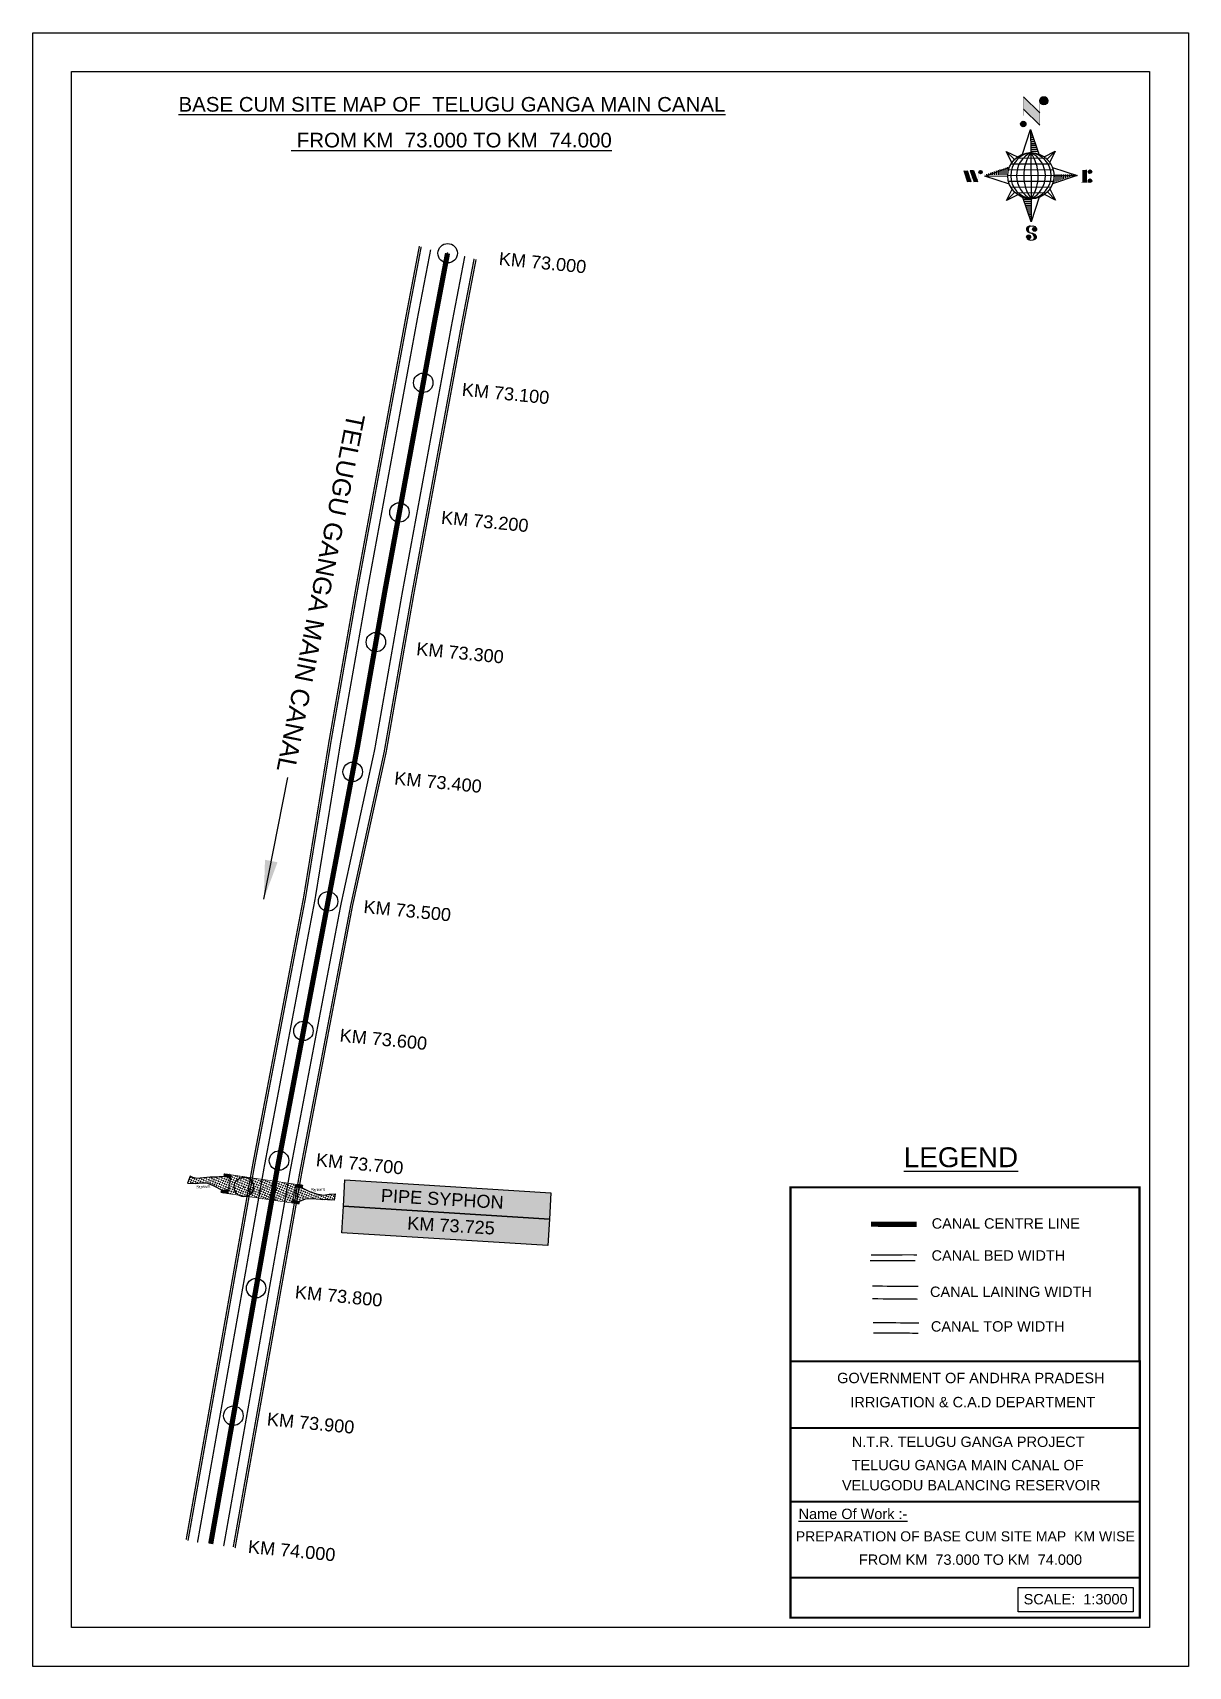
# Model space of a CAD drawing. Header units: inches. Extents: x 262367 to 263258, y 1671965 to 1673225.
import ezdxf

# ---------------------------------------------------------------- set-up
doc = ezdxf.new("R2010")
doc.units = ezdxf.units.IN
doc.header["$MEASUREMENT"] = 0
doc.header["$PDMODE"] = 32
doc.header["$PDSIZE"] = 15
doc.linetypes.add('ACAD_ISO02W100', pattern=[15, 12, -3])
for name, color, linetype in [('AQUADUCT', 1, 'Continuous'), ('bed with', 5, 'Continuous'), ('bord', 1, 'Continuous'), ('cahnige', 7, 'Continuous'), ('canal', 1, 'Continuous'), ('CARTTRACK', 30, 'ACAD_ISO02W100'), ('chainage', 7, 'Continuous'), ('FRAME 025', 7, 'Continuous'), ('lining', 4, 'Continuous'), ('STREAM', 4, 'Continuous'), ('Stu coo', 3, 'Continuous'), ('TEXT', 7, 'Continuous'), ('top of bund', 1, 'Continuous'), ('UT', 173, 'ACAD_ISO02W100'), ('V', 6, 'Continuous'), ('ZSTU', 7, 'Continuous')]:
    doc.layers.add(name, color=color, linetype=linetype)
doc.styles.add('5mm', font='times.ttf', dxfattribs={"height": 3})
doc.styles.get("Standard").update_dxf_attribs({"font": 'arial.ttf'})
doc.dimstyles.get("Standard").update_dxf_attribs({"dimtxt": 0.18, "dimasz": 0.18, "dimexe": 0.18, "dimexo": 0.0625, "dimgap": 0.09, "dimtad": 0, "dimtih": 1, "dimtoh": 1, "dimdec": 4, "dimzin": 0, "dimdsep": 46, "dimtxsty": 'Standard', "dimcen": 0.09, "dimadec": 0, "dimazin": 0, "dimtfac": 1, "dimtdec": 4, "dimtofl": 0, "dimtmove": 0, "dimatfit": 3, "dimfxl": 1, "dimtolj": 1, "dimtzin": 0, "dimarcsym": 0})
pattern_1 = [(228.0128, (-362214.33102, -1526288.49251), (-7.999998232158, -9.0000013416072), [0.134536, -13.319088]), (184.9697, (-362214.42102, -1526288.592507), (12.0000010515176, 0.999991307007), [0.230868, -22.855925]), (132.5104, (-362214.65102, -1526288.61251), (9.9999907183468, -11.0000086738712), [0.162788, -16.116032]), (267.2737, (-362215.04102, -1526288.862507), (0.9999960177272, 20.0000002949735), [0.210238, -20.813558]), (292.8337, (-362215.05102, -1526289.072507), (-5.0000099054371, 11.9999964117778), [0.206155, -20.409373]), (357.2737, (-362214.97102, -1526289.262507), (-20.0000002949735, 0.9999960177272), [0.210238, -20.813558]), (37.6942, (-362214.761022, -1526289.272507), (-13.000007345618, -9.9999904051605), [0.278029, -27.524849]), (72.2553, (-362214.541022, -1526289.102507), (7.0000107627054, 21.9999962312392), [0.262488, -25.986321]), (121.4296, (-362214.46102, -1526288.852507), (-8.0000082341764, 12.9999950364926), [0.21095, -20.884073]), (175.2364, (-362214.57102, -1526288.67251), (11.0000009463196, -0.9999915326613), [0.240832, -11.800763]), (222.3974, (-362214.811022, -1526288.652507), (-12.0000073510732, -10.9999920820141), [0.311448, -30.833375]), (138.8141, (-362214.05102, -1526288.87251), (-7.0000029468057, 5.999997313343), [0.106301, -10.523844]), (171.4692, (-362214.13102, -1526288.802507), (12.9999982848151, -2.0000079100398), [0.202237, -20.021511]), (225, (-362214.331, -1526288.7725), (-1e-16, -1.00000030945), [0.141421, -1.272792]), (203.1986, (-362214.40102, -1526288.65251), (4.999999730667, 2.000001325265), [0.076158, -7.539615]), (291.8014, (-362214.47102, -1526288.6825), (-0.9999999105, 3.00000027301), [0.107703, -5.277462]), (30.9638, (-362214.43102, -1526288.7825), (2.999998022288, 2.00000248354), [0.174929, -5.656023]), (161.5651, (-362214.28102, -1526288.6925), (2.00000043459, -0.99999840322), [0.126491, -3.035787]), (16.3895, (-362215.05102, -1526288.682507), (10.000002198412, 2.999992709818), [0.1772, -17.542845]), (70.3462, (-362214.88102, -1526288.63251), (-3.9999952473717, -11.0000021356062), [0.148661, -14.717408]), (293.1986, (-362214.28102, -1526288.49251), (-2.000001325265, 4.999999730667), [0.152315, -7.463458]), (343.6105, (-362214.22102, -1526288.632507), (-10.000002198412, 2.999992709818), [0.1772, -17.542845]), (339.444, (-362215.05102, -1526289.30251), (-5.000001844542, 1.999995996422), [0.17088, -8.373124]), (294.7751, (-362214.89102, -1526289.36251), (-4.9999921892452, 11.000003421839), [0.143178, -14.174643]), (66.8014, (-362214.27102, -1526289.49251), (2.000001325265, 4.999999730667), [0.152315, -7.463458]), (17.354, (-362214.21102, -1526289.35251), (-13.0000020190968, -3.9999945022591), [0.167631, -16.595424]), (69.444, (-362214.76102, -1526289.49251), (-1.999995996422, -5.000001844542), [0.08544, -8.458564]), (101.3099, (-362214.33102, -1526289.4925), (-0.999997632162, 4.00000075223), [0.05099, -5.048029]), (165.9638, (-362214.34102, -1526289.4425), (3.00000054599, -0.99999805736), [0.206155, -3.91695]), (186.009, (-362214.54102, -1526289.392507), (9.999999750906, 0.9999993174818), [0.19105, -18.913923]), (303.6901, (-362214.43102, -1526288.8725), (-1.000001334507, 1.99999955777), [0.144222, -3.461329]), (353.1572, (-362214.351022, -1526288.992507), (16.9999993654786, -2.0000079979248), [0.251794, -24.927563]), (60.9454, (-362214.10102, -1526289.02251), (-4.000000027199, -7.0000003845697), [0.102956, -10.192674]), (90, (-362214.051, -1526288.9325), (-1, 1), [0.06, -0.94]), (120.2564, (-362214.56102, -1526289.36251), (3.9999948868027, -7.0000024558547), [0.138924, -13.75352]), (48.0128, (-362214.63102, -1526289.24251), (7.999998232158, 9.0000013416072), [0.269072, -13.184552]), (0, (-362214.451, -1526289.0425), (1, 1), [0.26, -0.74]), (325.3048, (-362214.19102, -1526289.04251), (-9.9999942589875, 7.0000086095945), [0.158114, -15.653274]), (254.0546, (-362214.06102, -1526289.13251), (-0.999999889296, -4.000000126652), [0.145602, -7.134508]), (207.646, (-362214.10102, -1526289.272507), (-18.9999958071796, -10.0000077131692), [0.237065, -23.469474]), (175.4261, (-362214.311022, -1526289.382507), (-13.0000005583121, 0.9999948011611), [0.250799, -24.829074])]
pattern_2 = [(0, (-362215.051, -1526289.4925), (1.25, 1.25), [1.25, -1.25])]
pattern_3 = [(228.0128, (-362243.17535, -1526336.432974), (-7.999998232158, -9.0000013416072), [0.134536, -13.319088]), (184.9697, (-362243.26535, -1526336.532974), (12.0000010515176, 0.999991307007), [0.230868, -22.855925]), (132.5104, (-362243.49535, -1526336.552974), (9.9999907183468, -11.0000086738712), [0.162788, -16.116032]), (267.2737, (-362243.88535, -1526336.802974), (0.9999960177272, 20.0000002949735), [0.210238, -20.813558]), (292.8337, (-362243.89535, -1526337.012974), (-5.0000099054371, 11.9999964117778), [0.206155, -20.409373]), (357.2737, (-362243.81535, -1526337.202974), (-20.0000002949735, 0.9999960177272), [0.210238, -20.813558]), (37.6942, (-362243.60535, -1526337.212974), (-13.000007345618, -9.9999904051605), [0.278029, -27.524849]), (72.2553, (-362243.38535, -1526337.042974), (7.0000107627054, 21.9999962312392), [0.262488, -25.986321]), (121.4296, (-362243.30535, -1526336.792974), (-8.0000082341764, 12.9999950364926), [0.21095, -20.884073]), (175.2364, (-362243.41535, -1526336.612974), (11.0000009463196, -0.9999915326613), [0.240832, -11.800763]), (222.3974, (-362243.65535, -1526336.592974), (-12.0000073510732, -10.9999920820141), [0.311448, -30.833375]), (138.8141, (-362242.89535, -1526336.81297), (-7.0000029468057, 5.999997313343), [0.106301, -10.523844]), (171.4692, (-362242.97535, -1526336.742974), (12.9999982848151, -2.0000079100398), [0.202237, -20.021511]), (225, (-362243.17535, -1526336.713), (-1e-16, -1.00000030945), [0.141421, -1.272792]), (203.1986, (-362243.24535, -1526336.59297), (4.999999730667, 2.000001325265), [0.076158, -7.539615]), (291.8014, (-362243.31535, -1526336.62297), (-0.9999999105, 3.00000027301), [0.107703, -5.277462]), (30.9638, (-362243.27535, -1526336.72297), (2.999998022288, 2.00000248354), [0.174929, -5.656023]), (161.5651, (-362243.12535, -1526336.63297), (2.00000043459, -0.99999840322), [0.126491, -3.035787]), (16.3895, (-362243.89535, -1526336.622974), (10.000002198412, 2.999992709818), [0.1772, -17.542845]), (70.3462, (-362243.72535, -1526336.572974), (-3.9999952473717, -11.0000021356062), [0.148661, -14.717408]), (293.1986, (-362243.12535, -1526336.43297), (-2.000001325265, 4.999999730667), [0.152315, -7.463458]), (343.6105, (-362243.06535, -1526336.572974), (-10.000002198412, 2.999992709818), [0.1772, -17.542845]), (339.444, (-362243.89535, -1526337.24297), (-5.000001844542, 1.999995996422), [0.17088, -8.373124]), (294.7751, (-362243.73535, -1526337.302974), (-4.9999921892452, 11.000003421839), [0.143178, -14.174643]), (66.8014, (-362243.11535, -1526337.43297), (2.000001325265, 4.999999730667), [0.152315, -7.463458]), (17.354, (-362243.05535, -1526337.292974), (-13.0000020190968, -3.9999945022591), [0.167631, -16.595424]), (69.444, (-362243.60535, -1526337.43297), (-1.999995996422, -5.000001844542), [0.08544, -8.458564]), (101.3099, (-362243.17535, -1526337.43297), (-0.999997632162, 4.00000075223), [0.05099, -5.048029]), (165.9638, (-362243.18535, -1526337.38297), (3.00000054599, -0.99999805736), [0.206155, -3.91695]), (186.009, (-362243.38535, -1526337.332974), (9.999999750906, 0.9999993174818), [0.19105, -18.913923]), (303.6901, (-362243.27535, -1526336.81297), (-1.000001334507, 1.99999955777), [0.144222, -3.461329]), (353.1572, (-362243.19535, -1526336.932974), (16.9999993654786, -2.0000079979248), [0.251794, -24.927563]), (60.9454, (-362242.94535, -1526336.96297), (-4.000000027199, -7.0000003845697), [0.102956, -10.192674]), (90, (-362242.8953, -1526336.873), (-1, 1), [0.06, -0.94]), (120.2564, (-362243.40535, -1526337.302974), (3.9999948868027, -7.0000024558547), [0.138924, -13.75352]), (48.0128, (-362243.47535, -1526337.182974), (7.999998232158, 9.0000013416072), [0.269072, -13.184552]), (0, (-362243.2953, -1526336.983), (1, 1), [0.26, -0.74]), (325.3048, (-362243.03535, -1526336.982974), (-9.9999942589875, 7.0000086095945), [0.158114, -15.653274]), (254.0546, (-362242.90535, -1526337.07297), (-0.999999889296, -4.000000126652), [0.145602, -7.134508]), (207.646, (-362242.94535, -1526337.212974), (-18.9999958071796, -10.0000077131692), [0.237065, -23.469474]), (175.4261, (-362243.15535, -1526337.322974), (-13.0000005583121, 0.9999948011611), [0.250799, -24.829074])]
pattern_4 = [(267.297113149, (-8720374.938, 50637915.138), (10.5367255337, -0.497431438), [])]
pattern_5 = [(357.297113149, (-8720374.938, 50637915.138), (0.497431438, 10.5367255337), [])]

# ---------------------------------------------------------------- blocks, each defined once
blk = doc.blocks.new('A$C377B10CC')
at = {"layer": 'STREAM'}
h = blk.add_hatch(dxfattribs=at)
h.set_pattern_fill('DASH', color=256, scale=10, style=0)
h.set_pattern_definition(pattern_2)
h.paths.add_polyline_path([(-21.1, 10.4), (-19.3, 15), (-16.2, 21.2), (-13.8, 26.1), (-11.8, 30.8), (-15.9, 33.3), (-17.5, 29), (-18.4, 24.9), (-21.4, 20), (-25.2, 15.7), (-29.9, 11.7), (-32.6, 7.4), (-28.1, 4.5), (-23.6, 1.5), (-21.1, 5.7)])
h = blk.add_hatch(dxfattribs=at)
h.set_pattern_fill('DASH', color=256, scale=10, style=0)
h.set_pattern_definition(pattern_2)
h.paths.add_polyline_path([(-60.2, -34.7), (-54, -38.6), (-47.9, -42.7), (-22.3, -0.1), (-28.4, 4), (-34.5, 8)])
h = blk.add_hatch(dxfattribs=at)
h.set_pattern_fill('DASH', color=256, scale=10, style=0)
h.set_pattern_definition(pattern_2)
h.paths.add_polyline_path([(-57.7, -50.5), (-52.5, -46.4), (-49.9, -42.1), (-54.3, -39.1), (-58.8, -36.3), (-61.4, -40.5), (-63.6, -47.5), (-64.8, -50.6), (-68, -60.3), (-69.9, -62.9), (-71.7, -64.6), (-67.4, -68.4), (-64.9, -63), (-63.3, -57.9), (-61.9, -54.8), (-59.5, -52.2)])
at = {"layer": 'UT', "ltscale": 0.2}
h = blk.add_hatch(dxfattribs=at)
h.set_pattern_fill('GRAVEL', color=256, style=0)
h.set_pattern_definition(pattern_1)
h.paths.add_polyline_path([(-34.2, 8.5), (-32.6, 7.4), (-29.9, 11.7), (-31.7, 12.8)])
h = blk.add_hatch(dxfattribs=at)
h.set_pattern_fill('GRAVEL', color=256, style=0)
h.set_pattern_definition(pattern_1)
h.paths.add_polyline_path([(-23.6, 1.5), (-22, 0.4), (-19.4, 4.7), (-21.1, 5.7)])
h = blk.add_hatch(dxfattribs=at)
h.set_pattern_fill('GRAVEL', color=256, style=0)
h.set_pattern_definition(pattern_3)
h.paths.add_polyline_path([(-58.8, -36.3), (-60.5, -35.2), (-63.1, -39.5), (-61.4, -40.5)])
h = blk.add_hatch(dxfattribs=at)
h.set_pattern_fill('GRAVEL', color=256, style=0)
h.set_pattern_definition(pattern_3)
h.paths.add_polyline_path([(-48.2, -43.2), (-49.9, -42.2), (-52.5, -46.4), (-50.8, -47.5)])
at = {"layer": 'STREAM'}
for points in [[(-29.9, 11.7), (-25.2, 15.7), (-21.4, 20), (-18.4, 24.9), (-17.5, 29), (-15.9, 33.3), (-11.8, 30.8), (-13.8, 26.1), (-16.2, 21.2), (-19.3, 15), (-21.1, 10.4), (-21.1, 5.7)], [(-61.4, -40.5), (-63.6, -47.5), (-64.8, -50.6), (-68, -60.3), (-69.9, -62.9), (-71.7, -64.6), (-67.4, -68.4), (-64.9, -63), (-63.3, -57.9), (-61.9, -54.8), (-59.5, -52.2), (-57.7, -50.5), (-52.5, -46.4)]]:
    blk.add_lwpolyline(points, dxfattribs=at)
at = {"layer": 'UT', "ltscale": 0.2, "const_width": 0.5}
for points in [[(-34.2, 8.5), (-31.7, 12.8)], [(-31.7, 12.8), (-29.9, 11.7)], [(-60.5, -35.2), (-34.5, 8)], [(-48.2, -43.3), (-22.3, -0.1)], [(-34.6, 8), (-28.4, 4), (-22.3, -0.1)], [(-34.2, 8.5), (-28.1, 4.5), (-22, 0.4)], [(-32.6, 7.4), (-29.9, 11.7)], [(-23.6, 1.5), (-21.1, 5.7)], [(-22.3, -0.1), (-22, 0.4)], [(-22, 0.4), (-19.4, 4.7)], [(-21.1, 5.7), (-19.4, 4.7)], [(-63.1, -39.5), (-60.5, -35.2)], [(-61.4, -40.5), (-58.8, -36.3)], [(-60.5, -35.2), (-54.3, -39.1), (-48.2, -43.3)], [(-60.2, -34.7), (-54, -38.6), (-47.9, -42.8)], [(-63.1, -39.5), (-61.4, -40.5)], [(-52.5, -46.4), (-49.9, -42.1)], [(-52.5, -46.4), (-50.8, -47.5)], [(-50.8, -47.5), (-48.2, -43.2)]]:
    blk.add_lwpolyline(points, dxfattribs=at)
at = {"layer": 'cahnige', "style": '5mm'}
for p in [(-24.7, 17), (-60.9, -63.7)]:
    blk.add_text('Stream', height=2.5, rotation=71.1743, dxfattribs=at).set_placement(p)
blk = doc.blocks.new('*X7')
at = {"color": 0, "linetype": 'Continuous'}
for p, q in [((6321.6, 240.5), (6322.3, 241.2)), ((6321.6, 240.3), (6322.3, 241)), ((6321.6, 240.1), (6322.3, 240.8)), ((6321.6, 239.9), (6322.4, 240.7)), ((6321.6, 239.8), (6322.4, 240.6)), ((6321.6, 239.6), (6322.5, 240.5)), ((6321.6, 239.4), (6322.5, 240.3)), ((6321.6, 239.2), (6322.6, 240.2)), ((6321.7, 239.1), (6322.6, 240.1)), ((6321.8, 240.8), (6322.4, 241.4)), ((6321.8, 239), (6322.7, 240)), ((6321.8, 239), (6322.8, 239.9)), ((6321.9, 238.9), (6322.9, 239.8)), ((6322, 238.8), (6323, 239.7)), ((6322.1, 241.3), (6322.4, 241.6)), ((6322.1, 238.7), (6323.1, 239.6)), ((6322.2, 238.6), (6323.1, 239.6)), ((6322.3, 238.5), (6323.2, 239.5)), ((6322.4, 238.5), (6323.3, 239.4)), ((6322.5, 238.4), (6323.4, 239.3)), ((6322.7, 238.4), (6323.6, 239.3)), ((6322.8, 238.3), (6323.7, 239.2)), ((6322.9, 238.3), (6323.8, 239.1)), ((6323.1, 238.2), (6323.9, 239.1)), ((6323.2, 238.2), (6324, 239)), ((6323.3, 238.2), (6324.2, 239)), ((6323.5, 238.1), (6324.3, 238.9)), ((6323.7, 238.1), (6324.4, 238.9)), ((6323.8, 238.1), (6324.6, 238.8)), ((6324.1, 238.2), (6324.7, 238.8)), ((6324.3, 238.3), (6324.9, 238.8)), ((6324.6, 238.3), (6325.1, 238.8)), ((6324.8, 238.4), (6325.2, 238.8)), ((6325.1, 238.5), (6325.4, 238.8)), ((6325.4, 238.6), (6325.6, 238.8))]:
    blk.add_line(p, q, dxfattribs=at)
blk = doc.blocks.new('*X6')
at = {"color": 0, "linetype": 'Continuous'}
for p, q in [((6324.4, 240.3), (6324.5, 240.4)), ((6324.6, 240.3), (6324.8, 240.5)), ((6324.7, 240.2), (6325, 240.5)), ((6324.8, 240.2), (6325.2, 240.6)), ((6325, 240.1), (6325.5, 240.6)), ((6325.1, 240.1), (6325.6, 240.6)), ((6325.2, 240), (6325.8, 240.6)), ((6325.3, 240), (6326, 240.6)), ((6325.4, 239.9), (6326.1, 240.6)), ((6325.5, 239.8), (6326.2, 240.5)), ((6325.6, 239.8), (6326.3, 240.5)), ((6325.7, 239.7), (6326.5, 240.4)), ((6325.9, 239.6), (6326.6, 240.3)), ((6326, 239.5), (6326.7, 240.3)), ((6326, 239.4), (6326.8, 240.2)), ((6326.1, 239.3), (6327, 240.2)), ((6326.2, 239.3), (6327.1, 240.1)), ((6326.3, 239.2), (6327.1, 240)), ((6326.4, 239.1), (6327.2, 239.9)), ((6326.5, 239), (6327.3, 239.8)), ((6326.5, 238.9), (6327.4, 239.7)), ((6326.6, 238.8), (6327.5, 239.6)), ((6326.7, 238.7), (6327.5, 239.5)), ((6326.8, 238.6), (6327.6, 239.4)), ((6326.8, 238.5), (6327.7, 239.3)), ((6326.8, 236.5), (6327.4, 237)), ((6326.9, 238.3), (6327.8, 239.2)), ((6326.9, 238.2), (6327.9, 239.1)), ((6326.9, 236.8), (6327.6, 237.4)), ((6327, 238.1), (6327.8, 239)), ((6327, 237.9), (6327.8, 238.8)), ((6327, 237.8), (6327.8, 238.6)), ((6327, 237.6), (6327.8, 238.4)), ((6327, 237.4), (6327.8, 238.2)), ((6327, 237.3), (6327.8, 238)), ((6327, 237.1), (6327.8, 237.9))]:
    blk.add_line(p, q, dxfattribs=at)
blk = doc.blocks.new('H')
at = {"layer": 'bord', "extrusion": (0.000427885, 0.004792, 0.999988)}
h = blk.add_hatch(dxfattribs=at)
h.set_pattern_fill('LINE', color=8, scale=84.387686, angle=-2.70289, style=0)
h.set_pattern_definition(pattern_5)
h.paths.add_polyline_path([(-492.5, 785.6, -0.090992), (-448, 775.2), (-486.5, 912)])
h = blk.add_hatch(dxfattribs=at)
h.set_pattern_fill('LINE', color=8, scale=84.387686, angle=-92.70289, style=0)
h.set_pattern_definition(pattern_4)
h.paths.add_polyline_path([(-624.9, 665.1, -0.090992), (-614.5, 709.6), (-751.3, 671.1)])
h = blk.add_hatch(dxfattribs=at)
h.set_pattern_fill('LINE', color=8, scale=84.387686, angle=-92.70289, style=0)
h.set_pattern_definition(pattern_4)
h.paths.add_polyline_path([(-245.6, 647.2), (-372, 653.2, -0.090992), (-382.4, 608.7)])
h = blk.add_hatch(dxfattribs=at)
h.set_pattern_fill('LINE', color=8, scale=84.387686, angle=-2.70289, style=0)
h.set_pattern_definition(pattern_5)
h.paths.add_polyline_path([(-504.4, 532.7, -0.090992), (-548.9, 543.1), (-510.4, 406.3)])
for p, q in [((-516.2, 1087.1, -1217.1), (-431.5, 994, -1216.7)), ((-519.4, 1020.4, -1216.8), (-434.7, 927.3, -1216.4)), ((-538.3, 773.7, -1215.6), (-487, 906.2, -1216.3)), ((-487, 906.2, -1216.3), (-493, 779.8, -1215.7)), ((-487, 906.2, -1216.3), (-448.5, 769.4, -1215.7)), ((-626.7, 793.8, -1215.7), (-566.8, 760.2, -1215.6)), ((-626.7, 793.8, -1215.7), (-584.1, 747, -1215.5)), ((-598.9, 731, -1215.4), (-626.7, 793.8, -1215.7)), ((-421.3, 753.3, -1215.6), (-358.5, 781.1, -1215.7)), ((-358.5, 781.1, -1215.7), (-405.3, 738.5, -1215.5)), ((-358.5, 781.1, -1215.7), (-392.1, 721.2, -1215.4)), ((-864.7, 700.9, -1215.1), (-846.9, 637.7, -1214.9)), ((-846.9, 700.1, -1215.1), (-829.1, 636.9, -1214.9)), ((-829.1, 699.2, -1215.2), (-811.3, 636, -1214.9)), ((-829.1, 699.2, -1215.2), (-811.3, 698.4, -1215.2)), ((-811.3, 698.4, -1215.2), (-793.5, 635.2, -1214.9)), ((-751.8, 665.3, -1215), (-615, 703.8, -1215.3)), ((-751.8, 665.3, -1215), (-625.4, 659.3, -1215)), ((-619.3, 614, -1214.8), (-751.8, 665.3, -1215)), ((-246.1, 641.4, -1215.1), (-382.9, 602.9, -1214.9)), ((-378.6, 692.6, -1215.3), (-246.1, 641.4, -1215.1)), ((-372.5, 647.4, -1215.1), (-246.1, 641.4, -1215.1)), ((-213.5, 669.3, -1215.3), (-216.7, 600.8, -1214.9)), ((-197.2, 599.9, -1214.9), (-193.9, 668.4, -1215.3)), ((-639.4, 525.6, -1214.4), (-605.8, 585.5, -1214.7)), ((-639.4, 525.6, -1214.4), (-592.6, 568.1, -1214.6)), ((-576.6, 553.3, -1214.6), (-639.4, 525.6, -1214.4)), ((-510.9, 400.5, -1213.9), (-549.4, 537.2, -1214.5)), ((-371.2, 512.9, -1214.5), (-431.1, 546.5, -1214.6)), ((-371.2, 512.9, -1214.5), (-413.8, 559.7, -1214.7)), ((-399, 575.7, -1214.7), (-371.2, 512.9, -1214.5)), ((-459.6, 533, -1214.5), (-510.9, 400.5, -1213.9)), ((-504.9, 526.9, -1214.5), (-510.9, 400.5, -1213.9))]:
    blk.add_line(p, q, dxfattribs=at)
at = {"layer": 'bord', "color": 8, "linetype": 'ByBlock', "extrusion": (0.000427885, 0.004792, 0.999988)}
for p, q in [((-386.5, 711.4, -1215.4), (-605.5, 721.7, -1215.4)), ((-410.8, 744.2, -1215.5), (-578.1, 752.1, -1215.5)), ((-493, 779.8, -1215.7), (-504.9, 526.9, -1214.5)), ((-372.5, 647.4, -1215.1), (-625.4, 659.3, -1215)), ((-378, 615.9, -1214.9), (-622.9, 627.5, -1214.9)), ((-375, 679.2, -1215.3), (-619.9, 690.7, -1215.2)), ((-392.4, 584.9, -1214.8), (-611.4, 595.3, -1214.7)), ((-419.8, 554.6, -1214.6), (-587.1, 562.5, -1214.6))]:
    blk.add_line(p, q, dxfattribs=at)
at = {"layer": 'bord', "extrusion": (0.000427885, 0.004792, 0.999988), "elevation": -1212.1}
for points, const_width in [([(-522, 959.6), (-515.7, 1092.9)], 1.61), ([(-434.2, 933.1), (-427.9, 1066.5)], 1.61), ([(-870.1, 707), (-846.4, 705.9)], 0.642), ([(-828.6, 642.7), (-855.2, 643.9)], 0.642), ([(-828.6, 642.7), (-821, 678)], 0.642), ([(-810.8, 641.8), (-784.1, 640.6)], 0.642), ([(-793, 641), (-781.6, 693.9)], 0.642), ([(-222.7, 675.6), (-173.8, 673.3)], 0.706), ([(-194.8, 644.8), (-185, 644.4)], 0.706), ([(-177.1, 604.8), (-226, 607.1)], 0.706)]:
    blk.add_lwpolyline(points, dxfattribs=dict(at, const_width=const_width))
for points, const_width in [([(-413.7, 1073.1, 1), (-397.6, 1057.7, 1)], 22.3), ([(-530.3, 949.5, 1), (-519.6, 939.3, 1)], 14.8), ([(-775.9, 696.6, 1), (-769.5, 690.4, 1)], 8.9), ([(-177.8, 666.9, 1), (-170.8, 660.1, 1)], 9.79), ([(-180.1, 618, 1), (-173.1, 611.2, 1)], 9.79), ([(-489.8, 361.7, 1), (-498.1, 369.1, 1)], 11.1), ([(-525.2, 321.6, 1), (-533.4, 328.9, 1)], 11.1)]:
    blk.add_lwpolyline(points, format="xyb", close=True, dxfattribs=dict(at, const_width=const_width))
for points in [[(-537, 317.4), (-530.7, 310.5), (-519.8, 306.8), (-504.9, 306.9), (-493.9, 310), (-486.3, 317.7), (-486.5, 325.8), (-490.6, 333.3), (-493.5, 336.2), (-502.8, 340.9), (-522.5, 347.3), (-530.4, 351.6), (-533.7, 354.6), (-537.4, 362.6), (-537, 373.4), (-530, 380.7), (-520, 384.1), (-503.5, 384.2), (-492.5, 379.9), (-487.1, 373.3)], [(-522.5, 347.6), (-526.2, 353.8), (-527.8, 360.6), (-527.9, 370.6), (-525.9, 375.5), (-521.3, 381.2), (-514.5, 384.4)], [(-504.9, 306.9), (-499, 312.4), (-497, 319.4), (-497.5, 326.5), (-501.2, 335.4), (-509.2, 343.2)]]:
    blk.add_lwpolyline(points, dxfattribs=at)
at = {"layer": 'bord', "extrusion": (0.000427885, 0.004792, 0.999988)}
for centre, radius in [((-405.6, 1065.4, -1212.1), 22.3), ((-525, 944.4, -1212.1), 14.8), ((-498.4, 659.1, -1212.1), 126.6), ((-772.7, 693.5, -1212.1), 8.9), ((-174.3, 663.5, -1212.1), 9.79), ((-176.6, 614.6, -1212.1), 9.79), ((-494, 365.4, -1212.1), 11.1), ((-529.3, 325.2, -1212.1), 11.1)]:
    blk.add_circle(centre, radius, dxfattribs=at)
at = {"layer": 'bord', "color": 8, "linetype": 'ByBlock', "extrusion": (0.000427885, 0.004792, 0.999988)}
for centre, radius, start, end in [((-481.5, 658.3, -1212.1), 127.7, 94.92536, 259.66906), ((-436.8, 656.2, -1212.1), 140.8, 113.28644, 241.30798), ((-315.9, 650.5, -1212.1), 222.3, 142.58916, 212.00526), ((-560.1, 662.1, -1212.1), 140.8, 293.28644, 61.30798), ((-681, 667.8, -1212.1), 222.3, 322.58916, 32.00526), ((-515.4, 659.9, -1212.1), 127.7, 274.92536, 79.66906)]:
    blk.add_arc(centre, radius, start, end, dxfattribs=at)
at = {"layer": 'bord', "extrusion": (0.000427885, 0.004792, 0.999988)}
for points in [[(-515.7, 1092.9, -1212.1), (-431, 999.8, -1212.1), (-518.9, 1026.2, -1212.1), (-434.2, 933.1, -1212.1)], [(-864.1, 706.7, -1212.1), (-846.4, 705.9, -1212.1), (-846.3, 643.5, -1212.1), (-828.6, 642.7, -1212.1)], [(-828.6, 705, -1212.1), (-810.8, 704.2, -1212.1), (-810.8, 641.8, -1212.1), (-793, 641, -1212.1)], [(-193.4, 674.2, -1212.1), (-196.6, 605.7, -1212.1), (-213, 675.1, -1212.1), (-216.2, 606.7, -1212.1)]]:
    blk.add_solid(points, dxfattribs=at)
at = {"layer": 'bord', "extrusion": (0.000427885, 0.004792, 0.999988), "xscale": 7.977342409717546, "yscale": 7.977342408231451, "zscale": 7.977342408476333, "rotation": 138.0840426661453}
for name, p in [('*X6', (38300.5, -31929.4, -1212.1)), ('*X7', (38314.4, -31950.9, -1212.1))]:
    blk.add_blockref(name, p, dxfattribs=at)

msp = doc.modelspace()

# ---------------------------------------------------------------- hatches: boundary and pattern name
at = {"layer": 'ZSTU'}
h = msp.add_hatch(color=135, dxfattribs=at)
h.set_gradient(color1=(141, 177, 78), color2=(107, 135, 59), one_color=1, tint=0.38, name='CYLINDER')
h.paths.add_polyline_path([(262607.5, 1672340.6), (262606.3, 1672320.1), (262765.1, 1672310.2), (262766.3, 1672330.6)])
h.paths.add_polyline_path([(262632.2, 1672321), (262731.9, 1672315.2), (262732.8, 1672330.7), (262633.1, 1672336.5)], flags=24)
h = msp.add_hatch(color=252, dxfattribs=at)
h.set_gradient(color1=(167, 88, 159), color2=(127, 67, 121), one_color=1, tint=0.38, name='CYLINDER')
h.paths.add_polyline_path([(262606.3, 1672320.1), (262605.1, 1672299.7), (262763.9, 1672289.8), (262765.1, 1672310.2)])
h.paths.add_polyline_path([(262652.6, 1672299.6), (262725.2, 1672295.4), (262726.1, 1672310.7), (262653.5, 1672314.9)], flags=24)

# ---------------------------------------------------------------- linework, layer by layer
at = {"linetype": 'ByBlock'}
for points in [[(262366.8, 1671965.3), (262366.8, 1673225.3), (263257.8, 1673225.3), (263257.8, 1671965.3)], [(263227.8, 1673195.3), (263227.8, 1671995.3), (262396.8, 1671995.3), (262396.8, 1673195.3)]]:
    msp.add_lwpolyline(points, close=True, dxfattribs=at)
for p in [(262686.7, 1673055.2), (262667.9, 1672955.3), (262649.5, 1672855.3), (262631.4, 1672755.3), (262613.5, 1672655.2), (262594.5, 1672555.3), (262575.5, 1672455.4), (262556.7, 1672355.4), (262539, 1672257), (262521.5, 1672158.6)]:
    msp.add_point(p)
at = {"color": 2}
msp.add_point((262529.6, 1672335), dxfattribs=at)
at = {"layer": 'bed with', "const_width": 1}
for points in [[(262673.6, 1673058), (262663.6, 1673006.1), (262625.4, 1672798.6), (262604, 1672677), (262584.5, 1672557.2)], [(262699.9, 1673052.9), (262690, 1673001.2), (262651.8, 1672793.9), (262630.4, 1672672.2), (262604.5, 1672553.4)], [(262584.5, 1672557.2), (262545.3, 1672350.7), (262493.8, 1672060.8)], [(262604.5, 1672553.4), (262565.2, 1672347), (262514, 1672058)], [(263047.3, 1672278.2), (263045.3, 1672278.2), (263012.5, 1672278.2), (263012.3, 1672278.2)], [(263048.5, 1672282.6), (263045.3, 1672282.7), (263013.2, 1672282.6)]]:
    msp.add_lwpolyline(points, dxfattribs=at)
at = {"layer": 'canal', "color": 6, "const_width": 4}
for points in [[(263048.3, 1672306.2), (263045.7, 1672306.3), (263013.1, 1672306.3)], [(263013.1, 1672306.3), (263048.3, 1672306.2)]]:
    msp.add_lwpolyline(points, dxfattribs=at)
at = {"layer": 'FRAME 025', "lineweight": -3, "const_width": 1.64}
for points in [[(262951, 1672334.7), (263220.1, 1672334.7), (263220.1, 1672200.5), (262951, 1672200.5)], [(262951, 1672200.5), (263220.4, 1672200.5), (263220.4, 1672002.9), (262951, 1672002.9)]]:
    msp.add_lwpolyline(points, close=True, dxfattribs=at)
for points in [[(262951, 1672149.2), (263220.4, 1672149.2)], [(262951, 1672092.3), (263220.4, 1672092.3)], [(262951, 1672033.7), (263220.4, 1672033.7)]]:
    msp.add_lwpolyline(points, dxfattribs=at)
at = {"layer": 'lining', "const_width": 1}
for points in [[(262666.3, 1673060.2), (262656.3, 1673007.5), (262618, 1672800), (262596.7, 1672678.3), (262577.2, 1672558.6)], [(262707.1, 1673050.9), (262697.3, 1672999.8), (262659.1, 1672792.6), (262637.8, 1672670.8), (262611.9, 1672552)], [(262577.2, 1672558.6), (262537.9, 1672352.1), (262486.5, 1672062.2)], [(262611.9, 1672552), (262572.6, 1672345.7), (262521.4, 1672057.3)], [(263014.1, 1672248.8), (263041, 1672248.6), (263049, 1672248.5)], [(263014.2, 1672258.6), (263038.9, 1672258.4), (263049.6, 1672258.3)]]:
    msp.add_lwpolyline(points, dxfattribs=at)
at = {"layer": 'top of bund', "const_width": 1}
for points in [[(262664.9, 1673060.7), (262654.8, 1673007.8), (262616.5, 1672800.2), (262595.2, 1672678.6), (262575.7, 1672558.8)], [(262708.6, 1673050.5), (262698.8, 1672999.5), (262660.6, 1672792.3), (262639.3, 1672670.5), (262613.3, 1672551.7)], [(262575.7, 1672558.8), (262536.4, 1672352.3), (262485.1, 1672063)], [(262613.3, 1672551.7), (262574.1, 1672345.4), (262522.8, 1672056.5)], [(263014.7, 1672230.4), (263039.3, 1672230.2), (263050.1, 1672230.1)], [(263049.7, 1672222.2), (263041.8, 1672222.3), (263014.9, 1672222.5)]]:
    msp.add_lwpolyline(points, dxfattribs=at)
at = {"layer": 'V', "color": 1, "const_width": 4}
for points in [[(262686.6, 1673055.1), (262676.8, 1673003.6), (262638.6, 1672796.3), (262617.2, 1672674.6), (262594.5, 1672555.3)], [(262594.5, 1672555.3), (262555.3, 1672348.9), (262504, 1672059.8)]]:
    msp.add_lwpolyline(points, dxfattribs=at)
at = {"layer": 'V', "color": 0}
msp.add_lwpolyline([(263126.5, 1672026.1), (263215.2, 1672026.1), (263215.2, 1672007.3), (263126.5, 1672007.3)], close=True, dxfattribs=at)
at = {"layer": 'ZSTU', "color": 135}
msp.add_lwpolyline([(262607.5, 1672340.6), (262766.3, 1672330.6), (262765.1, 1672310.2), (262606.3, 1672320.1)], close=True, dxfattribs=at)
at = {"layer": 'ZSTU', "color": 252}
msp.add_lwpolyline([(262606.3, 1672320.1), (262765.1, 1672310.2), (262763.9, 1672289.8), (262605.1, 1672299.7)], close=True, dxfattribs=at)

# ---------------------------------------------------------------- block references
at = {"layer": 'AQUADUCT', "color": 1, "xscale": 0.1408039184319789, "yscale": 0.1408039187081158, "zscale": 0.1408039184379445, "rotation": 3.078330572322649}
msp.add_blockref('H', (263211.5, 1673026.9, 170.9), dxfattribs=at)
at = {"layer": 'CARTTRACK', "color": 3, "rotation": 292.6817415758758}
msp.add_blockref('A$C377B10CC', (262575.3, 1672302.2), dxfattribs=at)

# ---------------------------------------------------------------- texts
at = {"layer": 'chainage', "color": 0}
for s, p in [('KM 73.000', (262725.8, 1673046.2)), ('KM 73.100', (262697.3, 1672945.3)), ('KM 73.200', (262681.3, 1672846.6)), ('KM 73.300', (262662.2, 1672745.3)), ('KM 73.400', (262645.2, 1672645.5)), ('KM 73.500', (262621.5, 1672546.4)), ('KM 73.600', (262603.1, 1672447.2)), ('KM 73.700', (262584.8, 1672351.2)), ('KM 73.800', (262568.6, 1672249.2)), ('KM 73.900', (262547, 1672151.2)), ('KM 74.000', (262532.4, 1672052.8))]:
    msp.add_text(s, height=10, rotation=354.4295, dxfattribs=at).set_placement(p)
at = {"layer": 'chainage', "color": 1}
msp.add_text('TELUGU GANGA MAIN CANAL', height=14.042, rotation=258.824, dxfattribs=at).set_placement((262609.3, 1672932.4))
at = {"layer": 'chainage', "color": 0}
for s, height, p in [('%%ULEGEND', 15.34, (263038.4, 1672350.3)), ('CANAL CENTRE LINE', 8, (263059.9, 1672302.9)), ('CANAL BED WIDTH', 8, (263059.8, 1672278.2)), ('CANAL LAINING WIDTH', 8, (263058.6, 1672250.2)), ('CANAL TOP WIDTH', 8, (263059.3, 1672223.5)), ('GOVERNMENT OF ANDHRA PRADESH ', 8, (262987, 1672183.7)), ('IRRIGATION & C.A.D DEPARTMENT', 8, (262997.2, 1672165.1)), ('N.T.R. TELUGU GANGA PROJECT', 8, (262998.3, 1672134.5)), ('TELUGU GANGA MAIN CANAL OF', 8, (262998.2, 1672116.5)), (' VELUGODU BALANCING RESERVOIR', 8, (262987.6, 1672101)), ('%%UName Of Work :-', 8, (262957.3, 1672078.9)), ('PREPARATION OF BASE CUM SITE MAP  KM WISE', 7.743, (262955.1, 1672061.7)), (' FROM KM  73.000 TO KM  74.000', 8, (263000.7, 1672043.6)), ('SCALE:  1:3000', 8, (263130.8, 1672013.1))]:
    msp.add_text(s, height=height, dxfattribs=at).set_placement(p)
at = {"layer": 'Stu coo', "color": 0}
for s, p in [('PIPE SYPHON', (262635, 1672323.6)), ('KM 73.725', (262655.3, 1672302.2))]:
    msp.add_text(s, height=10, rotation=356.6645, dxfattribs=at).set_placement(p)
at = {"layer": 'TEXT', "color": 0}
for s, p in [('%%UBASE CUM SITE MAP OF  TELUGU GANGA MAIN CANAL', (262479.2, 1673164.4)), ('%%U FROM KM  73.000 TO KM  74.000', (262566, 1673136.8))]:
    msp.add_text(s, height=11.294, dxfattribs=at).set_placement(p)

# ---------------------------------------------------------------- leaders
at = {"layer": 'chainage', "color": 1}
msp.add_leader([(262544.9, 1672557), (262563.4, 1672650.9)], dimstyle='Standard', override={"dimasz": 30, "dimgap": 0.09, "dimtad": 0}, dxfattribs=at)

doc.saveas('drawing.dxf')
